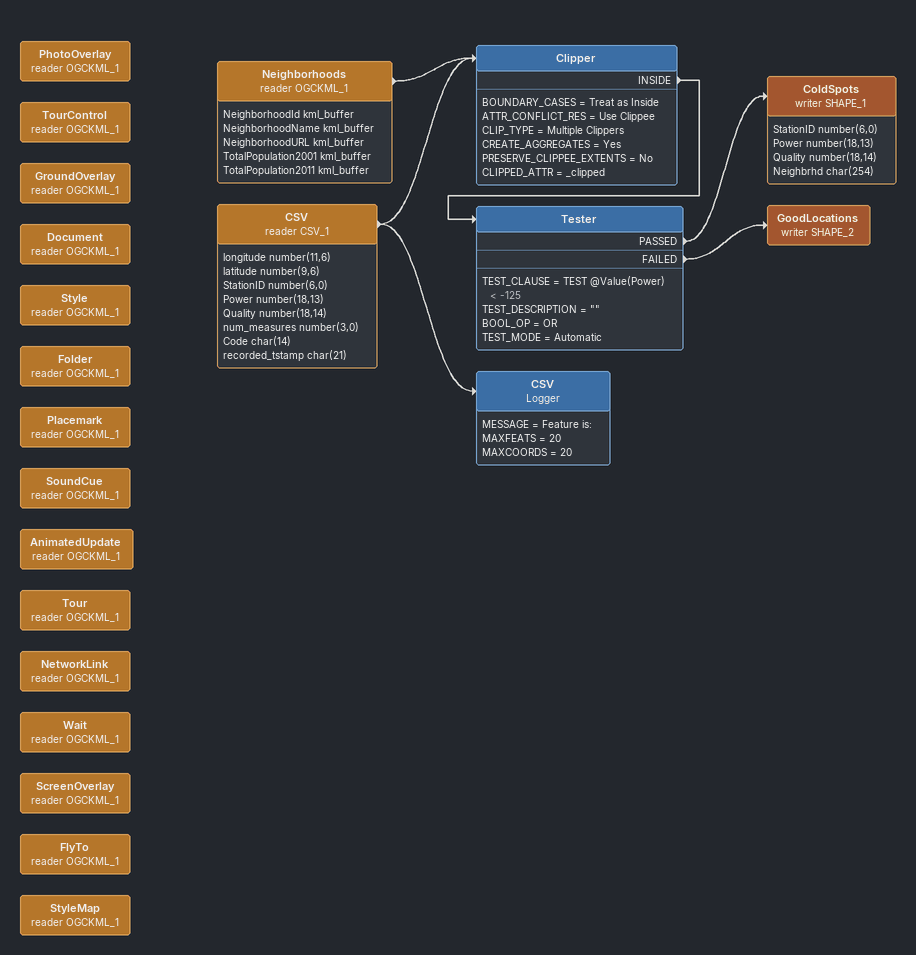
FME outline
PhotoOverlay (reader OGCKML_1)
TourControl (reader OGCKML_1)
GroundOverlay (reader OGCKML_1)
Document (reader OGCKML_1)
Style (reader OGCKML_1)
Folder (reader OGCKML_1)
Placemark (reader OGCKML_1)
SoundCue (reader OGCKML_1)
AnimatedUpdate (reader OGCKML_1)
Tour (reader OGCKML_1)
NetworkLink (reader OGCKML_1)
Wait (reader OGCKML_1)
ScreenOverlay (reader OGCKML_1)
FlyTo (reader OGCKML_1)
StyleMap (reader OGCKML_1)
Neighborhoods (reader OGCKML_1)
    attributes: NeighborhoodId kml_buffer, NeighborhoodName kml_buffer, NeighborhoodURL kml_buffer, TotalPopulation2001 kml_buffer, TotalPopulation2011 kml_buffer
    -> Clipper
CSV (reader CSV_1)
    attributes: longitude number(11,6), latitude number(9,6), StationID number(6,0), Power number(18,13), Quality number(18,14), num_measures number(3,0), Code char(14), recorded_tstamp char(21)
    -> Clipper
    -> CSV
Clipper
    BOUNDARY_CASES = Treat as Inside
    ATTR_CONFLICT_RES = Use Clippee
    CLIP_TYPE = Multiple Clippers
    CREATE_AGGREGATES = Yes
    PRESERVE_CLIPPEE_EXTENTS = No
    CLIPPED_ATTR = _clipped
    INSIDE -> Tester
Tester
    TEST_CLAUSE = TEST @Value(Power) < -125
    TEST_DESCRIPTION = ""
    BOOL_OP = OR
    TEST_MODE = Automatic
    PASSED -> ColdSpots (writer SHAPE_1)
    FAILED -> GoodLocations (writer SHAPE_2)
ColdSpots (writer SHAPE_1)
    attributes: StationID number(6,0), Power number(18,13), Quality number(18,14), Neighbrhd char(254)
GoodLocations (writer SHAPE_2)
CSV: Logger
    MESSAGE = Feature is:
    MAXFEATS = 20
    MAXCOORDS = 20
